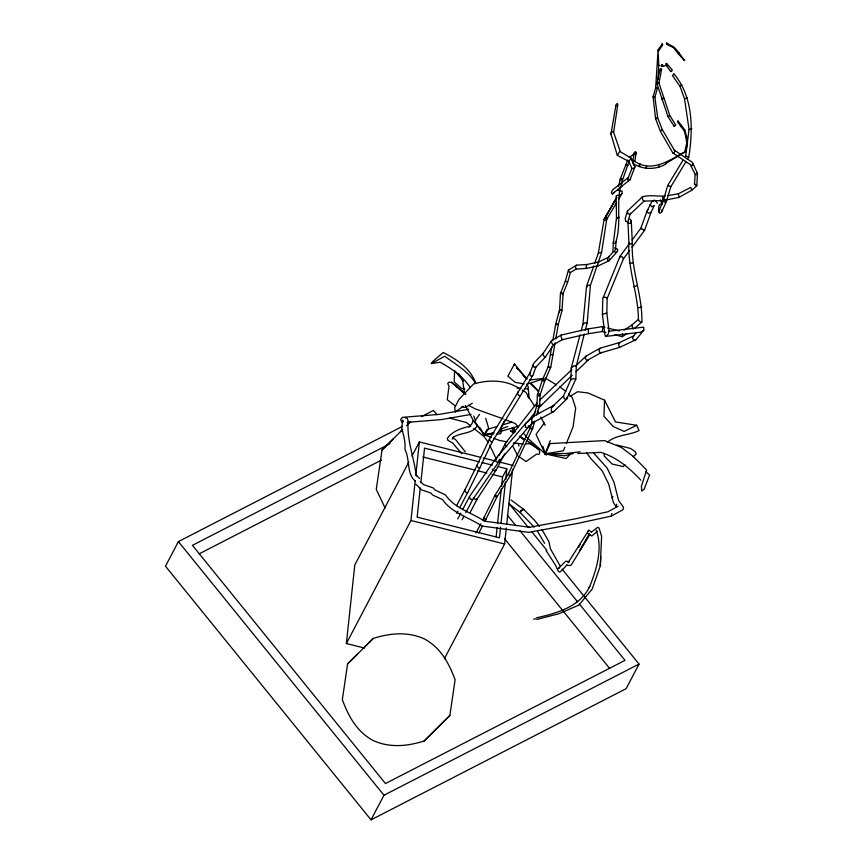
<?xml version="1.0" encoding="UTF-8"?>
<svg xmlns="http://www.w3.org/2000/svg" width="863" height="863" viewBox="0 0 863 863"><rect width="100%" height="100%" fill="white"/><g stroke="black" fill="none" stroke-linecap="round" stroke-linejoin="round"><path stroke-width="1.29" d="M613.356 251.78L607.671 258.005L607.66 260.292L608.879 260.842L616.721 252.255L617.8 249.957L616.721 248.576M662.665 66.117L662.687 64.865L661.651 64.606L660.993 65.685L661.619 66.624M608.404 331.295L643.669 327.163L643.83 330.108L640.724 332.223L605.535 336.43L604.887 334.628L602.417 314.326L602.762 298.792L620.001 256.311L629.623 243.355M605.535 336.43L608.113 334.38L609.051 331.306L606.829 313.053L607.153 298.512L623.431 258.824L629.688 250.389M618.458 195.167L616.15 195.879L616.495 217.929L613.356 243.247L614.974 243.258L616.02 241.511C621.425 223.463 616.409 204.553 620.475 186.667M660.432 199.828L662.191 204.488L660.13 204.1L658.793 206.279L658.598 211.672L659.688 213.269L661.554 212.244L661.619 210.011M584.229 334.078L576.29 366.257L575.848 379.008L566.7 399.073L553.69 411.629L551.306 411.403L551.479 407.498L563.474 395.934L570.821 379.796L571.241 368.059L580.065 334.736M570.033 396.397L577.638 391.716L588.124 392.999L604.553 400.195L603.949 416.29L613.334 426.581L624.111 431.424L636.7 425.286L639.041 430.626C628.696 435.481 616.527 434.574 607.379 442.19M454.585 371.068L454.154 381.737L461.263 388.188L464.812 389.094M533.539 416.667L536.926 405.437L537.379 395.081L542.309 380.151L548.156 366.851L551.759 346.861M613.399 241.5L612.924 251.521L614.553 251.446L615.621 249.148L616.02 241.511M600.853 556.905L600.281 565.75L601.608 536.301L599.095 528.113L597.703 527.325L591.36 532.158M657.951 79.439L658.803 65.361L658.059 50.27L655.664 87.853L653.108 96.807L655.546 118.598L660.422 131.392L672.827 152.945L692.137 165.804L693.075 163.819L692.212 162.287L674.294 150.086L662.234 129.461L657.509 117.433L655.546 118.598L656.473 118.555M607.671 258.005L608.9 257.142L598.911 261.856L587.39 264.456L576.603 265.168L568.404 270.151L565.297 281.262L560.465 293.398L559.451 312.061M555.783 338.9L558.264 324.531L561.996 310.583L563.118 293.625L567.768 281.974L570.421 272.46L576.204 269.073L586.721 268.382L598.544 265.718L608.879 260.842L609.656 258.889M551.479 407.498L553.97 405.308L534.704 415.599L531.996 417.908L531.716 421.867L534.251 422.007L553.69 411.629M693.075 163.819L697.509 173.56L696.786 185.728L694.467 184.229L695.179 174.304L690.702 165.491M585.211 330.432L587.174 323.129L590.421 285.329L597.272 265.254M581.133 330.896L582.913 324.488L586.56 286.192L593.787 265.901M364.574 648.081L346.365 643.507L354.79 564.974L408.814 462.061M346.365 643.507L410.95 520.486L415.232 480.562M415.804 475.233L419.375 441.953L480.518 457.293M420.27 487.962L417.142 517.153L499.45 537.8L500.594 527.185M420.842 482.644L424.542 448.134L479.418 461.899M496.139 536.71L497.142 527.422M497.563 523.442L501.263 488.933M501.554 486.279L502.546 476.991L506.851 468.782L497.703 466.495M501.015 523.205L505.427 482.061M505.718 479.407L506.851 468.782M444.38 658.728L504.618 543.992L506.333 528.016M506.754 524.024L512.611 469.45M687.39 159.396L688.771 157.12C693.259 129.342 693.172 96.742 674.122 74.078L673.323 74.315M401.845 427.304L402.676 420.065L403.312 421.791M618.609 199.288L621.899 193.722L622.223 191.219L617.218 190.216M685.589 156.861L689.03 129.256L684.532 98.867L679.947 86.084M636.171 152.406L634.844 161.413L633.895 160.809L632.827 162.158L633.971 153.085L635.146 151.629L636.171 152.406L635.621 154.348M620.281 151.597L613.604 132.298L617.854 104.477L617.412 103.582L616.193 104.261L615.891 105.577L610.939 134.143L617.315 155.34L628.76 161.359L631.953 168.501L627.574 179.385L628.555 180.799L630.087 179.59L634.931 167.034L631.123 158.112L619.763 151.413L617.315 155.34M594.693 263.366L598.318 253.215L604.111 219.407L616.387 198.166M552.892 340.27L555.632 324.445L559.332 310.615L560.907 309.698L561.996 310.583M555.114 342.816L550.734 367.282L544.726 380.939L540.087 394.995L539.634 405.254L536.678 415.049M665.265 196.009C657.768 196.656 649.72 194.455 642.363 196.904L627.433 211.068L627.93 213.819L629.979 214.477L644.078 201.09L662.881 200.561L678.879 197.422L679.062 196.376L678.221 193.862L667.854 195.577M402.719 429.472L382.029 449.99L376.257 489.364L385.135 508.048M373.28 638.404L347.584 663.917L342.331 699.742C348.749 716.657 356.635 731.457 373.021 740.486C389.655 748.048 407.185 746.322 424.165 741.004L449.86 715.492L455.114 679.677C448.695 662.762 440.81 647.962 424.423 638.933C407.778 631.371 390.259 633.097 373.28 638.404L364.315 647.261M616.57 504.208L616.117 506.7L613.453 502.719L608.695 484.067L602.191 470.777L590.637 458.382L586.764 452.881M514.251 365.168L514.51 363.938L526.71 379.073M656.926 83.625L659.925 69.838L660.573 68.803L661.694 69.008L658.879 83.603L658.803 82.611L657.595 82.621L656.926 83.625L667.994 116.634L674.132 126.268L675.61 124.984L669.731 115.308L658.803 82.611M604.92 327.336L602.309 326.678L588.145 328.889L561.241 335.049L560.95 336.354L562.288 339.688L588.609 333.668L602.158 331.554L605.945 332.514M685.621 151.359L687.477 143.053L686.581 136.71L684.769 129.871L678.005 121.047L677.552 121.543L680.724 126.343L684.208 130.615L684.769 129.871L684.154 130.507L685.956 137.26L686.581 136.71L685.945 137.152L686.786 143.549L687.477 143.053L686.732 143.215L684.952 150.928L685.621 151.359C670.616 159.493 651.964 173.851 633.895 160.809M415.988 484.251L421.5 489.796L430.907 493.053L432.536 494.952L442.568 499.645C451.899 513.043 468.879 517.347 481.953 526.052L528.598 532.352L577.52 523.442L611.241 516.128L611.802 513.593M567.131 397.207L566.7 399.073L564.316 398.857L563.474 395.934M588.609 333.668L588.145 328.889M621.047 184.229L629.181 161.111M610.939 134.143L611.317 132.578L612.957 131.435L613.604 132.298M665.718 162.427L665.815 164.046C655.923 170.011 642.892 169.784 633.108 163.592M618.48 186.343L620.432 178.63L627.649 160.108M561.241 335.049L551.737 340.475L543.269 353.172L542.935 354.456L544.326 356.753L545.513 356.904L553.722 344.585L562.288 339.688M669.612 115.728L667.994 116.634L668.545 116.548M551.737 340.475L551.349 341.834L552.579 344.38L553.722 344.585M657.692 117.832L654.877 97.217L657.401 88.393L656.096 87.368L655.664 87.853L656.473 88.49M619.58 257.789L620.001 256.311L622.385 256.947L623.431 258.824M627.433 211.068L625.2 218.609L625.686 221.435L627.865 221.618L630.411 213.258M658.469 51.176L662.547 45.07L662.471 43.808L657.584 50.432L658.598 50.723M532.784 375.481L530.939 376.149L529.537 373.916L530.508 371.867L489.645 438.76L489.375 439.677L490.961 441.619L492.212 441.899L532.784 375.481L536.02 366.958L545.513 356.904M678.005 121.047L677.628 121.672M501.845 429.957L500.702 433.765L496.905 434.003M531.651 422.902L530.152 427.897L508.285 474.067L494.823 495.545L482.633 520.346M534.833 421.176L532.622 428.523L510.4 475.427L496.959 496.883L484.855 521.489M489.645 438.76L477.153 464.974L476.829 465.988L478.458 467.843L479.785 467.973L492.212 441.899M527.843 396.818L528.685 394.315M477.153 464.974L465.081 489.526L464.682 490.691L466.268 492.633L467.649 492.665L479.785 467.973M694.467 184.229L694.704 183.549M598.135 262.751L601.554 252.708L606.732 219.321L606.657 217.724L605.028 217.778M499.461 459.267L498.447 462.212L472.719 499.526L465.837 512.611M536.872 403.086L505.621 442.999L504.898 445.081L506.894 446.818M654.532 200.097L651.651 201.974L650.173 204.704L651.856 206.829L654.381 205.426L651.08 212.309L644.564 230.367L632.04 247.228M600.67 564.801L592.18 589.095L578.739 605.168L558.846 613.766L536.786 619.451M629.763 218.997L631.274 220.755L630.292 223.388L628.188 223.258M529.537 373.916L533.798 363.215L543.269 353.172M599.958 348.253L586.085 356.052L585.233 358.307L586.721 360.605L601.63 352.374L600.065 353.086L599.03 350.54L599.958 348.253L619.71 342.482L633.69 335.858L635.955 333.053M527.595 438.08L546.355 454.93L545.146 453.83L550.227 440.702M564.877 447.196L563.431 450.799L545.146 453.83L543.906 451.597M566.322 443.604L573.064 426.818L575.686 408.113L572.18 397.444L568.555 393.96M662.676 196.44L662.881 200.561M517.919 391.975L517.336 393.399L518.782 395.567L520.26 395.481M473.334 420.421L471.748 424.067L468.868 427.023L470.615 426.074C462.147 427.972 452.363 430.961 447.304 438.458L447.865 440.281L452.762 443.086L461.802 453.83M627.574 179.385L628.491 177.314L612.773 189.741L611.306 192.373L612.331 193.97L630.087 179.59M614.769 334.747L622.331 336.656L622.503 333.776M661.554 212.244L666.365 201.478L670.821 186.753L686.009 161.683M528.868 425.61L528.027 427.487L498.447 462.212L496.117 461.824L495.686 458.631L525.502 423.614L531.996 417.908M684.758 59.806L684.37 60.518C664.521 38.684 674.478 45.038 684.37 60.518M499.256 431.985L502.234 425.481M502.73 424.402L504.715 420.076M666.678 44.347L666.797 43.15L666.678 44.347L673.054 47.389L673.367 46.85L666.797 43.15M665.643 64.347L666.063 63.463L667.034 64.024L672.277 69.946L671.889 71.003L670.756 71.564L666.344 65.459L662.806 66.332M650.173 204.704L646.862 211.608L640.853 228.231L632.04 240.108M544.229 423.032L536.052 434.434L545.146 453.83L546.398 454.337L545.33 453.949L550.119 443.582L604.575 440.594L621.284 447.412L633.032 456.236L646.646 470.011L641.436 486.16L641.694 491.004L644.003 489.504L649.623 474.974L645.826 471.802M619.71 342.482L618.534 344.844L619.58 347.39L636.139 339.612L643.83 330.108M622.288 182.503L621.004 185.016L621.802 186.818M633.69 335.858L632.482 338.242L633.992 340.561L636.139 339.612M612.061 497.994L612.892 496.387M402.341 426.441L178.404 541.597L165.491 566.204L371.036 819.85L626.117 688.685L639.03 664.079L562.061 569.095M411.921 456.149L419.375 441.953M456.613 505.653L465.081 489.526M456.764 513.399L457.973 511.09M459.785 507.638L467.649 492.665M457.735 518.954L460.81 513.107M462.654 509.591L469.407 496.721L495.686 458.631L497.757 457.056M462.093 519.753L463.97 516.182M498.976 455.653L505.621 442.999M470.216 512.342L477.455 498.555L496.247 469.817L504.65 453.809M475.998 532.967L480.82 523.787M478.803 533.01L482.439 526.096M371.036 819.85L383.959 795.244L639.03 664.079M587.692 532.158L588.717 530.238L591.543 532.007M589.3 534.251L579.742 550.67L589.3 534.251L587.692 533.42L591.781 536.031L597.466 531.22M514.51 363.938L507.876 376.182L515.254 382.385L524.035 383.906M465.33 405.491L473.571 421.079L484.445 434.715L483.593 434.553L484.24 434.79L487.185 429.386L497.066 426.484M538.21 393.571L537.379 395.081L538.534 395.966L540.087 394.995L539.882 393.506M648.027 209.536L646.862 211.608L648.749 213.312L651.08 212.309M616.624 202.622L606.732 219.321L605.157 220.356L604.111 219.407L616.484 198.005M604.111 219.407L616.926 197.271M659.138 165.631L659.03 166.839M589.968 534.294L571.608 564.413L570.238 565.556L566.408 565.254M659.785 209.655L658.598 211.672L663.194 200.874L667.692 185.534L682.762 160.594M530.788 426.829L530.152 427.897L531.284 428.943L532.622 428.523L532.32 427.217M578.523 547.25L580.486 544.014M602.417 314.326L606.829 313.053M664.208 199.267L663.194 200.874L664.521 202.233L666.365 201.478L666.16 199.633M674.122 74.078L672.471 75.631L680.012 86.289L681.878 84.747L681.112 85.135M484.423 517.131L483.83 518.048L484.844 519.321L486.063 519.181M646.268 167.821L645.848 168.468L646.635 166.235M495.373 494.715L494.823 495.545L495.804 496.883L496.959 496.883L496.689 495.545M508.749 473.356L508.285 474.067L509.299 475.34L510.4 475.427M479.537 414.294L474.618 421.414L484.24 434.79L491.306 437.412M479.623 427.261L484.24 434.79L488.749 428.652L485.718 418.328M470.259 387.66C463.021 376.214 451.759 368.695 440.184 362.223L431.381 363.528L433.204 361.068L443.204 352.492C456.592 359.202 470.626 368.566 475.729 383.204M452.147 439.17L453.744 437.099L452.428 437.854C459.817 432.244 471.176 434.499 476.775 426.527M527.552 421.931L535.696 411.532M538.134 408.415L572.201 375.243M562.245 294.736L563.118 293.625L562.029 292.794L560.465 293.398M628.76 161.359L631.123 158.112L634.931 167.034L633.345 168.544L631.953 168.501M542.859 379.504L542.309 380.151L543.463 381.047L544.726 380.939L544.359 379.99M602.158 331.554L602.903 327.8L602.309 326.678M548.685 366.257L548.156 366.851L549.418 367.476L550.734 367.282L550.27 366.527M631.274 220.755L632.32 242.773L631.274 243.949L629.17 243.841L628.911 242.611L627.919 221.845M562.147 570.055L567.013 564.92M570.68 453.744L566.063 458.555L545.146 453.83L544.165 451.489M674.132 126.268L675.61 124.984M406.495 425.718L410.27 421.953L408.479 423.722M625.039 464.823L623.248 466.603L612.083 464.014L604.251 456.074L604.068 453.442M633.097 456.797L636.258 453.992L635.136 451.565L630.486 448.447L616.786 444.995M424.165 741.004L449.86 715.492M382.029 449.99L393.28 438.879M347.584 663.917L357.821 653.809M400.421 431.683L402.212 429.914M539.612 400.216L571.414 370M575.999 365.642L586.085 356.052M576.053 371.586L588.501 359.763M678.879 197.422L691.781 190.259L696.786 185.728L696.128 184.466M588.717 530.238L568.037 562.784L569.407 561.651L565.75 561.177L558.037 568.846L559.645 567.509M534.251 422.007L528.027 427.487L525.427 427.401L525.502 423.614L528.156 421.36M624.078 330.184L631.77 325.124L638.437 319.288C638.167 293.517 627.552 268.727 628.911 242.611M634.456 328.479L641.856 321.996C642.59 295.265 630.896 269.763 632.32 242.773M561.446 570.767L559.828 572.093L558.124 571.144L555.632 565.362L546.106 550.616M582.913 324.488L585.19 322.643L587.174 323.129M576.603 265.168L575.718 265.869L575.47 268.285L576.204 269.073M598.911 261.856L598.027 262.557L597.8 264.941L598.544 265.718M612.331 193.97L614.434 192.33M619.871 195.297L621.899 193.722M587.39 264.456L586.484 265.157L586.074 267.584L586.721 268.382M629.364 157.422L634.348 153.679L633.399 154.811L633.658 156.192M463.302 406.257L455.265 412.018L454.693 407.649L458.965 399.407L473.571 384.003C488.717 379.483 506.603 379.709 519.968 388.9M685.373 151.769L665.74 163.571M622.331 336.656L626.808 333.711M686.128 98.263L687.002 97.702L684.596 98.986M472.32 403.204L465.47 407.444L461.694 406.926M640.281 166.052L639.321 166.581L639.159 165.264L640.033 163.927L640.724 164.412M618.156 506.182L607.908 511.77L574.704 518.987L528.383 527.476M611.241 516.128L623.054 509.688L623.518 507.207L618.62 500.518L613.949 482.083L606.991 467.865L593.539 452.892M408.339 423.366L410.734 422.126M421.511 416.592L433.485 410.432L436.861 414.607M390.054 443.701L192.427 545.33L385.47 783.539L625.017 660.357L579.3 603.938M199.385 553.722L381.446 460.098M538.62 406.3L540.583 405.297M496.247 469.817L494.294 470.82L492.244 469.181M477.455 498.555L475.491 499.569L473.453 497.919M678.221 193.862L690.81 187.4L691.781 190.259M636.97 285.729L633.69 286.84M641.781 307.066L638.383 307.66M633.366 262.794L630.001 263.323M570.821 379.796L573.517 378.663L575.848 379.008M500.357 429.213L507.8 426.505M526.538 384.348L542.956 379.008M431.381 363.528L444.704 356.246C455.858 364.445 468.35 371.37 475.772 383.582M501.996 425.038L511.856 422.147M498.965 431.867L518.134 426.268M600.065 353.086L619.58 347.39M536.376 617.843C556.883 613.205 579.731 607.023 589.688 586.549L589.246 587.638C596.365 570.033 603.043 549.062 596.257 530.324M536.02 366.958L534.251 367.422L532.881 365.114M573.161 453.528L564.488 455.783L545.146 453.83L542.87 446.279M660.422 131.392L662.234 129.461M641.856 321.996L640.767 322.255L638.652 320.583L638.437 319.288M666.344 65.459L667.207 65.254L667.034 64.024M493.107 434.229L484.24 434.79L492.827 433.086M533.679 619.213L535.61 618.836M484.24 434.79L494.251 432.924M468.652 409.267L439.547 414.348L402.503 417.336L400.669 419.483L401.705 422.104M471.004 414.423L441.23 419.612L407.185 422.363M552.46 354.671L553.075 354.574L550.799 354.801M539.526 526.506L534.467 520.206L523.582 509.289L520.713 511.101L520.292 512.622L509.213 503.96M529.515 380.022L544.154 378.339M580.13 451.824L565.567 453.496L545.146 453.83M603.14 297.444L605.848 297.26L607.153 298.512M577.725 453.517L600.799 452.363C616.84 457.293 629.612 468.124 640.821 480.184M523.269 443.96L513.366 442.989M525.696 443.852L531.759 443.582L538.879 449.386L539.817 452.525L539.051 454.423L536.495 454.197L526.02 461.543L518.685 456.354M614.974 252.276L616.721 252.255M668.253 185.523L667.692 185.534L670.821 186.753L670.184 186.279M523.873 509.591L522.471 509.558L520.713 511.101L520.378 512.719L534.273 527.271M691.889 128.803L689.138 129.623M598.318 253.215L601.274 252.287M685.502 156.063L688.771 157.12M590.421 285.329L588.577 285.178L586.56 286.192L587.153 286.98M517.099 388.08L520.972 388.404M524.833 388.738L528.706 389.062M643.323 230.216L644.564 230.367L640.853 228.231L641.036 228.889M615.891 105.577L616.916 105.718M472.719 499.526L470.324 499.202L469.407 496.721M672.827 152.945L673.96 153.107L674.866 151.338L674.294 150.086M529.753 527.282L484.434 521.155C471.522 512.482 454.564 508.393 445.491 494.898L434.984 490.001L433.226 487.94L423.625 484.607L420.238 481.662M636.7 425.286L615.524 421.953L604.553 400.195M507.088 441.845L499.558 440.475L493.668 438.285M618.102 217.142L619.192 217.368L616.592 218.641L616.495 217.929M565.858 281.392L565.297 281.262L567.379 281.834M483.118 457.951L494.823 460.885M500.022 462.19L513.032 465.448M482.029 462.557L492.482 465.179M422.848 456.991L475.103 470.108M477.724 470.756L486.861 473.053M492.093 474.37L502.546 476.991M410.95 520.486L504.618 543.992M607.53 327.994L619.278 330.971M576.29 366.257L573.971 365.675L571.241 368.059L571.867 370.13M449.699 418.08L466.462 422.536L470.659 425.88M405.362 417.8L407.25 418.339L408.199 420.939C406.602 438.512 413.366 455.74 415.912 473.097M695.179 174.304L696.452 174.693L697.509 173.56L696.894 172.481M503.086 418.835L475.038 408.782L468.501 405.276M505.502 419.763L515.179 423.463L518.49 427.358M570.421 272.46L569.17 271.964L568.404 270.151M621.36 179.979L620.27 179.515L620.432 178.63L621.619 178.544L622.191 179.375M662.417 99.579L661.662 99.256L662.406 98.231L663.625 97.918L663.636 98.76M558.264 324.531L557.11 323.905L555.632 324.445L555.88 325.405M522.266 390.205L525.718 392.169L534.823 406.581M452.59 437.919L455.61 439.645L465.33 451.824M513.701 432.719L510.313 430.68L513.614 432.838M519.343 436.117L524.984 439.504M527.239 440.864L531.759 443.582M545.481 378.177L556.43 384.833M559.688 386.872L565.826 391.338M521.306 437.875L524.596 440.033M528.997 442.913L538.879 449.386L529.936 443.42M662.547 45.07L662.029 43.97M519.882 436.71L524.348 439.699M511.047 499.99L523.582 509.289M455.416 406.063L447.271 399.72L449.008 385.977L447.703 383.593L448.814 382.233L451.543 382.277L465.826 394.132M530.767 384.121L538.577 391.457M473.798 428.382L484.272 436.743L488.534 442.773M465.556 393.916L451.543 382.277L464.661 393.636M653.895 97.487L653.108 96.807L653.582 96.138L654.877 97.217M536.926 405.437L538.081 406.408L539.634 405.254L539.451 403.571M415.33 481.133C406.257 473.625 410.227 459.159 404.876 449.386C405.75 442.093 403.453 434.941 401.694 427.951M644.078 201.09L642.644 199.849L642.363 196.904M527.056 378.879L516.473 367.401L517.778 369.386M531.468 383.668L538.523 391.317M522.946 375.135L524.682 377.131M659.925 69.838L660.637 70.669M523.453 433.204L526.764 437.099M508.771 503.334L528.221 527.336M531.608 531.511L546.829 550.303M507.325 515.125L515.794 525.578M520.033 530.799L577.606 601.845M504.639 538.846L609.634 668.394M178.404 541.597L383.959 795.244M455.114 371.101L463.248 381.187M541.932 529.537L548.976 541.791L550.378 548.717L560.335 566.311M537.563 531.371L544.629 543.345M614.661 247.81L615.621 249.148M655.761 201.047L657.326 203.247M458.717 373.668L462.309 378.825L464.618 393.409M416.894 476.225L415.793 474.521L419.58 478.544M526.84 384.402L528.134 386.602L529.03 398.566M537.509 411.155L538.782 413.517M540.713 417.056L545.2 425.308M512.536 445.686L517.638 455.61M489.645 445.103L496.301 459.127M512.428 427.832L514.628 432.633M670.443 70.852L670.756 71.564M632.989 329.073L631.77 325.124M512.05 428.501L513.55 432.072M473.701 416.074L475.664 420.82M514.003 427.951L515.071 431.834M518.253 443.485L518.954 446.063M678.189 155.329L678.307 156.57L678.189 155.329M681.274 125.405L680.724 126.343L681.274 125.405M678.954 52.934L678.372 53.981L678.954 52.934M658.803 65.361L657.584 65.372L658.803 65.361M483.636 434.391L484.445 434.715L483.658 434.348M545.556 453.539L546.236 454.585L545.556 453.539M627.735 165.631L626.171 165.113L627.735 165.631M484.445 434.715L483.388 434.359L484.445 434.715"/></g></svg>
